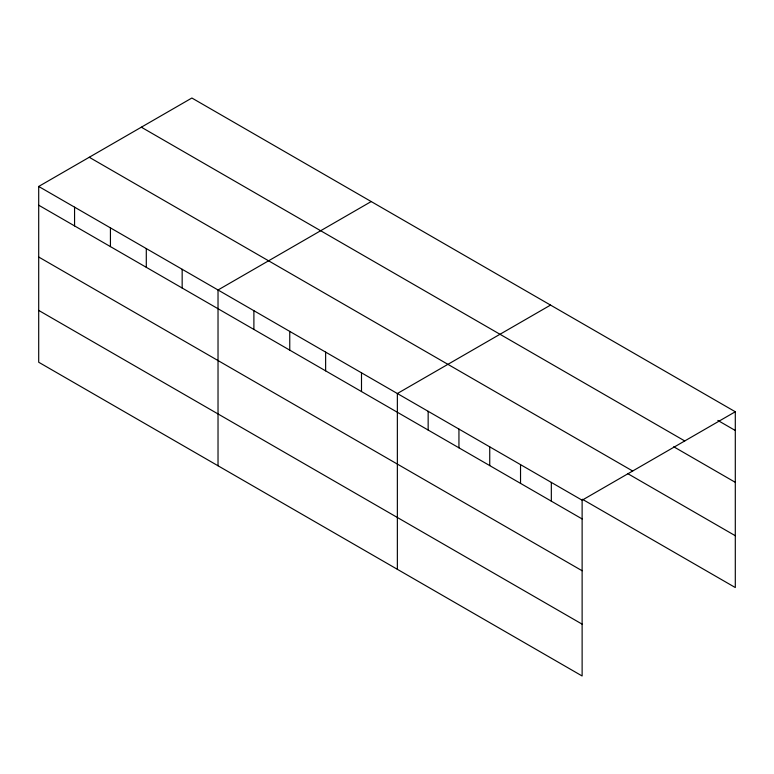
<?xml version="1.0" encoding="UTF-8"?>
<svg xmlns="http://www.w3.org/2000/svg" width="774" height="774" viewBox="0 0 774 774"><rect width="100%" height="100%" fill="white"/><g stroke="black" fill="none" stroke-linecap="round" stroke-linejoin="round"><path stroke-width="1.16" d="M38.7 186.457L582.125 500.197L582.125 675.983L38.7 362.242L38.7 186.457L191.875 98.017L735.3 411.758L735.3 587.543L582.358 499.249M371.21 201.55L218.026 289.989L218.026 465.774M550.537 305.091L397.362 393.521L397.362 569.306M582.125 500.197L735.3 411.758M717.846 420.427L735.3 430.499M141.332 127.197L684.748 440.948M673.709 446.762L735.3 482.328M89.252 157.267L632.668 471.008M627.521 473.495L735.3 535.724M38.7 205.197L582.125 518.938M38.7 257.016L582.125 570.757M38.7 310.413L582.125 624.154M551.33 482.415L551.33 501.155M520.534 464.642L520.534 483.382M489.739 446.859L489.739 465.6M458.943 429.086L458.943 447.817M428.157 411.304L428.157 430.044M361.497 372.816L361.497 391.557M325.631 352.112L325.631 370.852M289.757 331.407L289.757 350.138M253.891 310.693L253.891 329.434M182.161 269.284L182.161 288.025M146.296 248.58L146.296 267.311M110.43 227.866L110.43 246.606M74.565 207.161L74.565 225.902"/></g></svg>
